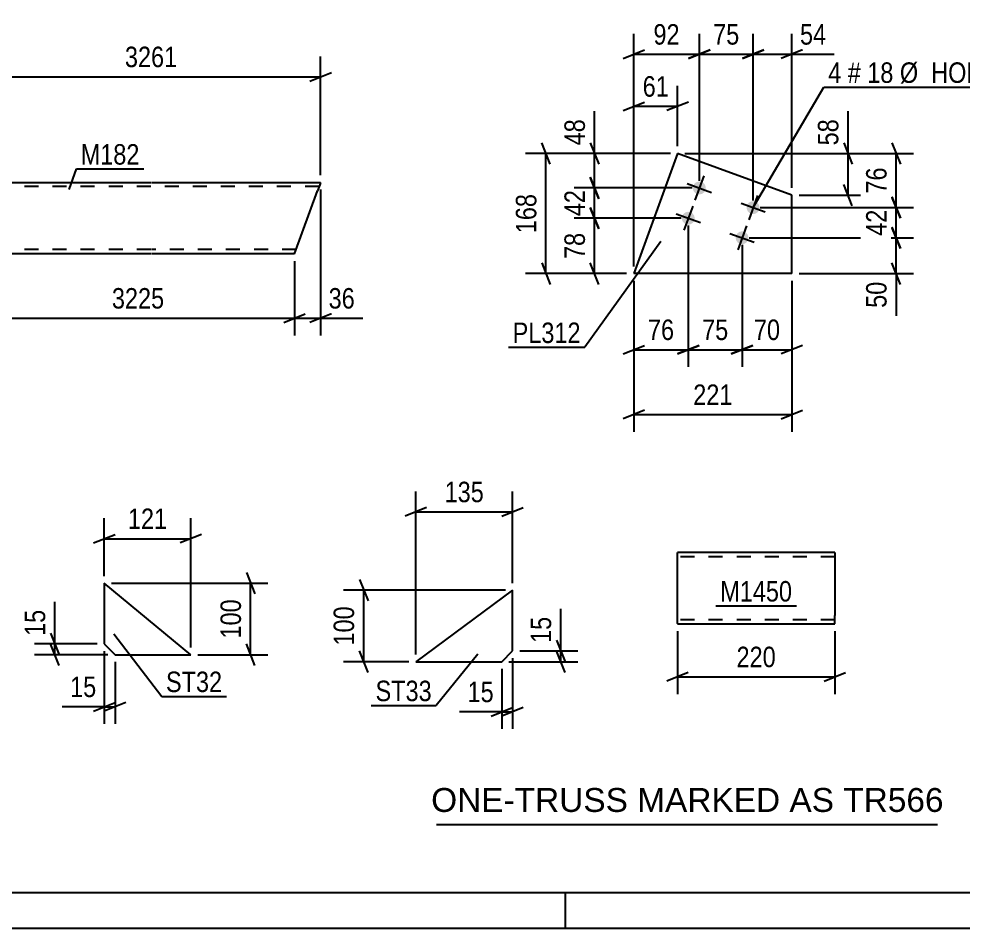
# Model space of a CAD drawing. Header units: millimetres. Extents: x 0 to 841, y 0 to 594.
# Drawn here: x 344.6 to 476.6, y 0 to 127.1 of the extents above; entities that cross this region are included whole.
import ezdxf

# ---------------------------------------------------------------- set-up
doc = ezdxf.new("R2010")
doc.units = ezdxf.units.MM
doc.linetypes.add('DXK_LINE_DOT2', pattern=[3.9198, 1.9599, -1.9599])
doc.styles.add('Arial', font='ARIAL.TTF', dxfattribs={"height": 0.2})
doc.styles.add('Arial Narrow', font='ARIALN.TTF', dxfattribs={"height": 0.2})

# ---------------------------------------------------------------- blocks, each defined once
blk = doc.blocks.new('Unknown-318887959-1135')
at = {"color": 5, "linetype": 'Continuous'}
for p, q in [((5, 5), (836, 5)), ((421, 0), (421, 5)), ((0, 0), (841, 0))]:
    blk.add_line(p, q, dxfattribs=at)
blk = doc.blocks.new('Part-318887959-7766 - 7762')
at = {"color": 2, "linetype": 'Continuous'}
for p, q in [((458.66, 52.53), (436.66, 52.53)), ((436.66, 42.62), (436.66, 52.53)), ((458.66, 52.53), (458.66, 43.73)), ((458.66, 42.53), (458.66, 43.73)), ((436.66, 42.62), (436.66, 42.53)), ((436.66, 42.53), (458.66, 42.53))]:
    blk.add_line(p, q, dxfattribs=at)
at = {"color": 7, "linetype": 'DXK_LINE_DOT2'}
for p, q in [((458.66, 51.93), (436.66, 51.93)), ((436.66, 43.13), (436.66, 43.18)), ((458.66, 43.13), (436.66, 43.13)), ((458.66, 43.18), (458.66, 43.5)), ((458.66, 43.13), (458.66, 43.18))]:
    blk.add_line(p, q, dxfattribs=at)
blk = doc.blocks.new('Part-318887959-2998 - 2982')
at = {"color": 2, "linetype": 'Continuous'}
for p, q in [((342.61, 103.09), (343.05, 104.29)), ((343.05, 104.29), (363.05, 104.29)), ((363.15, 104.29), (386.79, 104.29)), ((386.79, 104.29), (386.75, 104.2)), ((342.61, 103.09), (339.41, 94.29)), ((383.15, 94.29), (386.35, 103.09)), ((386.66, 103.94), (386.35, 103.09)), ((386.75, 104.2), (386.66, 103.94)), ((363.05, 94.29), (339.41, 94.29)), ((383.15, 94.29), (363.15, 94.29))]:
    blk.add_line(p, q, dxfattribs=at)
at = {"color": 7, "linetype": 'DXK_LINE_DOT2'}
for p, q in [((343.05, 104.29), (343.01, 104.2)), ((386.79, 104.29), (386.66, 103.94)), ((363.05, 103.69), (342.83, 103.69)), ((343.01, 104.2), (342.92, 103.94)), ((386.57, 103.69), (363.15, 103.69)), ((363.05, 94.89), (339.62, 94.89)), ((383.36, 94.89), (363.15, 94.89))]:
    blk.add_line(p, q, dxfattribs=at)
blk = doc.blocks.new('Part-318887959-2557 - 2541')
at = {"color": 2, "linetype": 'Continuous'}
for p, q in [((356.56, 48.24), (356.56, 39.74)), ((368.65, 38.24), (356.56, 48.24)), ((356.56, 39.74), (358.06, 38.24)), ((358.06, 38.24), (368.65, 38.24))]:
    blk.add_line(p, q, dxfattribs=at)
blk = doc.blocks.new('Part-318887959-2485 - 2469')
at = {"color": 2, "linetype": 'Continuous'}
for p, q in [((413.61, 47.26), (400.11, 37.26)), ((413.61, 38.76), (413.61, 47.26)), ((412.11, 37.26), (413.61, 38.76)), ((400.11, 37.26), (412.11, 37.26))]:
    blk.add_line(p, q, dxfattribs=at)
blk = doc.blocks.new('Part-318887959-8137 - 8098')
at = {"color": 2, "linetype": 'Continuous'}
for p, q in [((436.69, 108.33), (430.56, 91.52)), ((452.66, 102.51), (436.69, 108.33)), ((452.66, 91.52), (452.66, 102.51)), ((452.66, 91.52), (430.56, 91.52))]:
    blk.add_line(p, q, dxfattribs=at)
blk = doc.blocks.new('Bolt-318887959-8132 - 8098')
at = {"linetype": 'Continuous'}
for points in [[(440.57, 103.19, -1), (438.87, 103.81, -1)], [(448.08, 100.45, -1), (446.39, 101.07, -1)], [(439.02, 98.97, -1), (437.33, 99.58, -1)], [(446.54, 96.23, -1), (444.85, 96.84, -1)]]:
    blk.add_hatch(color=1, dxfattribs=at).paths.add_polyline_path(points)
at = {"color": 1, "linetype": 'Continuous'}
for p, q in [((440.34, 105.19), (439.1, 101.81)), ((438.03, 104.12), (441.41, 102.89)), ((447.85, 102.45), (446.62, 99.07)), ((438.8, 100.97), (437.56, 97.58)), ((445.55, 101.38), (448.93, 100.15)), ((436.49, 99.89), (439.87, 98.66)), ((446.31, 98.23), (445.08, 94.84)), ((444, 97.15), (447.39, 95.92))]:
    blk.add_line(p, q, dxfattribs=at)
blk = doc.blocks.new('StraightDimension-318887959-7768 - 7762')
at = {"color": 7, "linetype": 'Continuous'}
for p, q in [((436.66, 41.53), (436.66, 32.74)), ((458.66, 41.53), (458.66, 32.74)), ((438.16, 35.74), (435.16, 34.54)), ((457.16, 34.54), (460.16, 35.74)), ((436.66, 35.14), (458.66, 35.14))]:
    blk.add_line(p, q, dxfattribs=at)
at = {"color": 0}
blk.add_wipeout([(451.01, 35.89), (451.01, 40.09), (444.32, 40.09), (444.32, 35.89)], dxfattribs=at)
at = {"color": 3, "style": 'Arial Narrow'}
blk.add_text('220', height=2.863, dxfattribs=at).set_placement((444.92, 36.49))
blk = doc.blocks.new('StraightDimension-318887959-3001 - 2982')
at = {"color": 7, "linetype": 'Continuous'}
for p, q in [((386.79, 103.29), (386.79, 82.89)), ((383.15, 93.29), (383.15, 82.89)), ((381.65, 84.69), (384.65, 85.89)), ((388.29, 85.89), (385.29, 84.69)), ((383.15, 85.29), (386.79, 85.29)), ((386.79, 85.29), (392.69, 85.29)), ((386.79, 85.29), (392.69, 85.29))]:
    blk.add_line(p, q, dxfattribs=at)
at = {"color": 0}
blk.add_wipeout([(392.17, 86.04), (392.17, 90.24), (387.31, 90.24), (387.31, 86.04)], dxfattribs=at)
at = {"color": 3, "style": 'Arial Narrow'}
blk.add_text('36', height=2.863, dxfattribs=at).set_placement((387.91, 86.64))
blk = doc.blocks.new('StraightDimension-318887959-3013 - 2982')
at = {"color": 7, "linetype": 'Continuous'}
for p, q in [((339.41, 93.29), (339.41, 82.89)), ((383.15, 93.29), (383.15, 82.89)), ((340.91, 85.89), (337.91, 84.69)), ((381.65, 84.69), (384.65, 85.89)), ((339.41, 85.29), (383.15, 85.29))]:
    blk.add_line(p, q, dxfattribs=at)
at = {"color": 0}
blk.add_wipeout([(365.53, 86.04), (365.53, 90.24), (357.02, 90.24), (357.02, 86.04)], dxfattribs=at)
at = {"color": 3, "style": 'Arial Narrow'}
blk.add_text('3225', height=2.863, dxfattribs=at).set_placement((357.62, 86.64))
blk = doc.blocks.new('StraightDimension-318887959-3039 - 2982')
at = {"color": 7, "linetype": 'Continuous'}
for p, q in [((339.41, 95.29), (339.41, 121.9)), ((386.79, 105.29), (386.79, 121.9)), ((340.91, 119.65), (337.91, 118.45)), ((339.41, 119.05), (386.79, 119.05)), ((385.29, 118.45), (388.29, 119.65))]:
    blk.add_line(p, q, dxfattribs=at)
at = {"color": 0}
blk.add_wipeout([(367.35, 119.8), (367.35, 124), (358.84, 124), (358.84, 119.8)], dxfattribs=at)
at = {"color": 3, "style": 'Arial Narrow'}
blk.add_text('3261', height=2.863, dxfattribs=at).set_placement((359.44, 120.4))
blk = doc.blocks.new('StraightDimension-318887959-2592 - 2541')
at = {"color": 7, "linetype": 'Continuous'}
for p, q in [((376.41, 49.74), (377.61, 46.74)), ((357.56, 48.24), (379.41, 48.24)), ((377.01, 38.24), (377.01, 48.24)), ((377.61, 36.74), (376.41, 39.74)), ((369.65, 38.24), (379.41, 38.24))]:
    blk.add_line(p, q, dxfattribs=at)
at = {"color": 0}
blk.add_wipeout([(376.26, 46.58), (372.06, 46.58), (372.06, 39.9), (376.26, 39.9)], dxfattribs=at)
at = {"color": 3, "style": 'Arial Narrow'}
blk.add_text('100', height=2.863, rotation=90.0002, dxfattribs=at).set_placement((375.66, 40.5))
blk = doc.blocks.new('StraightDimension-318887959-2559 - 2541')
at = {"color": 7, "linetype": 'Continuous'}
for p, q in [((356.56, 38.74), (356.56, 28.56)), ((358.06, 37.24), (358.06, 28.56)), ((356.56, 30.96), (350.66, 30.96)), ((356.56, 30.96), (350.66, 30.96)), ((355.06, 30.36), (358.06, 31.56)), ((359.56, 31.56), (356.56, 30.36)), ((356.56, 30.96), (358.06, 30.96))]:
    blk.add_line(p, q, dxfattribs=at)
at = {"color": 0}
blk.add_wipeout([(356.04, 31.71), (356.04, 35.91), (351.18, 35.91), (351.18, 31.71)], dxfattribs=at)
at = {"color": 3, "style": 'Arial Narrow'}
blk.add_text('15', height=2.863, dxfattribs=at).set_placement((351.78, 32.31))
blk = doc.blocks.new('StraightDimension-318887959-2571 - 2541')
at = {"color": 7, "linetype": 'Continuous'}
for p, q in [((356.56, 49.24), (356.56, 57.31)), ((368.65, 39.24), (368.65, 57.31)), ((355.06, 53.86), (358.06, 55.06)), ((356.56, 54.46), (368.65, 54.46)), ((370.15, 55.06), (367.15, 53.86))]:
    blk.add_line(p, q, dxfattribs=at)
at = {"color": 0}
blk.add_wipeout([(365.95, 55.21), (365.95, 59.41), (359.26, 59.41), (359.26, 55.21)], dxfattribs=at)
at = {"color": 3, "style": 'Arial Narrow'}
blk.add_text('121', height=2.863, dxfattribs=at).set_placement((359.86, 55.81))
blk = doc.blocks.new('StraightDimension-318887959-2581 - 2541')
at = {"color": 7, "linetype": 'Continuous'}
for p, q in [((349.65, 39.74), (349.65, 45.65)), ((349.65, 39.74), (349.65, 45.65)), ((349.05, 41.24), (350.25, 38.24)), ((355.56, 39.74), (346.8, 39.74)), ((350.25, 36.74), (349.05, 39.74)), ((349.65, 38.24), (349.65, 39.74)), ((357.06, 38.24), (346.8, 38.24))]:
    blk.add_line(p, q, dxfattribs=at)
at = {"color": 0}
blk.add_wipeout([(348.9, 45.12), (344.7, 45.12), (344.7, 40.26), (348.9, 40.26)], dxfattribs=at)
at = {"color": 3, "style": 'Arial Narrow'}
blk.add_text('15', height=2.863, rotation=90.0002, dxfattribs=at).set_placement((348.3, 40.86))
blk = doc.blocks.new('StraightDimension-318887959-2511 - 2469')
at = {"color": 7, "linetype": 'Continuous'}
for p, q in [((400.11, 38.26), (400.11, 61.06)), ((413.61, 48.26), (413.61, 61.06)), ((401.61, 58.81), (398.61, 57.61)), ((400.11, 58.21), (413.61, 58.21)), ((412.11, 57.61), (415.11, 58.81))]:
    blk.add_line(p, q, dxfattribs=at)
at = {"color": 0}
blk.add_wipeout([(410.2, 58.96), (410.2, 63.16), (403.52, 63.16), (403.52, 58.96)], dxfattribs=at)
at = {"color": 3, "style": 'Arial Narrow'}
blk.add_text('135', height=2.863, dxfattribs=at).set_placement((404.12, 59.56))
blk = doc.blocks.new('StraightDimension-318887959-2487 - 2469')
at = {"color": 7, "linetype": 'Continuous'}
for p, q in [((420.36, 38.76), (420.36, 44.66)), ((420.36, 38.76), (420.36, 44.66)), ((419.76, 40.26), (420.96, 37.26)), ((414.61, 38.76), (422.76, 38.76)), ((420.96, 35.76), (419.76, 38.76)), ((420.36, 37.26), (420.36, 38.76)), ((413.11, 37.26), (422.76, 37.26))]:
    blk.add_line(p, q, dxfattribs=at)
at = {"color": 0}
blk.add_wipeout([(419.61, 44.14), (415.41, 44.14), (415.41, 39.28), (419.61, 39.28)], dxfattribs=at)
at = {"color": 3, "style": 'Arial Narrow'}
blk.add_text('15', height=2.863, rotation=90.0002, dxfattribs=at).set_placement((419.01, 39.88))
blk = doc.blocks.new('StraightDimension-318887959-2523 - 2469')
at = {"color": 7, "linetype": 'Continuous'}
for p, q in [((413.61, 37.76), (413.61, 27.85)), ((412.11, 36.26), (412.11, 27.85)), ((410.61, 29.65), (413.61, 30.85)), ((415.11, 30.85), (412.11, 29.65)), ((412.11, 30.25), (406.2, 30.25)), ((412.11, 30.25), (406.2, 30.25)), ((412.11, 30.25), (413.61, 30.25))]:
    blk.add_line(p, q, dxfattribs=at)
at = {"color": 0}
blk.add_wipeout([(411.58, 31), (411.58, 35.2), (406.73, 35.2), (406.73, 31)], dxfattribs=at)
at = {"color": 3, "style": 'Arial Narrow'}
blk.add_text('15', height=2.863, dxfattribs=at).set_placement((407.33, 31.6))
blk = doc.blocks.new('StraightDimension-318887959-2499 - 2469')
at = {"color": 7, "linetype": 'Continuous'}
for p, q in [((392.22, 48.76), (393.42, 45.76)), ((412.61, 47.26), (389.97, 47.26)), ((392.82, 37.26), (392.82, 47.26)), ((393.42, 35.76), (392.22, 38.76)), ((399.11, 37.26), (389.97, 37.26))]:
    blk.add_line(p, q, dxfattribs=at)
at = {"color": 0}
blk.add_wipeout([(392.07, 45.6), (387.87, 45.6), (387.87, 38.92), (392.07, 38.92)], dxfattribs=at)
at = {"color": 3, "style": 'Arial Narrow'}
blk.add_text('100', height=2.863, rotation=90.0002, dxfattribs=at).set_placement((391.47, 39.52))
blk = doc.blocks.new('StraightDimension-318887959-8153 - 8098')
at = {"color": 7, "linetype": 'Continuous'}
for p, q in [((445.69, 95.53), (445.69, 78.49)), ((452.66, 90.52), (452.66, 78.49)), ((444.19, 80.29), (447.19, 81.49)), ((445.69, 80.89), (452.66, 80.89)), ((454.16, 81.49), (451.16, 80.29))]:
    blk.add_line(p, q, dxfattribs=at)
at = {"color": 0}
blk.add_wipeout([(451.61, 81.64), (451.61, 85.84), (446.75, 85.84), (446.75, 81.64)], dxfattribs=at)
at = {"color": 3, "style": 'Arial Narrow'}
blk.add_text('70', height=2.863, dxfattribs=at).set_placement((447.35, 82.24))
blk = doc.blocks.new('StraightDimension-318887959-8145 - 8098')
at = {"color": 7, "linetype": 'Continuous'}
for p, q in [((438.18, 98.27), (438.18, 78.49)), ((445.69, 95.53), (445.69, 78.49)), ((436.68, 80.29), (439.68, 81.49)), ((438.18, 80.89), (445.69, 80.89)), ((447.19, 81.49), (444.19, 80.29))]:
    blk.add_line(p, q, dxfattribs=at)
at = {"color": 0}
blk.add_wipeout([(444.36, 81.64), (444.36, 85.84), (439.51, 85.84), (439.51, 81.64)], dxfattribs=at)
at = {"color": 3, "style": 'Arial Narrow'}
blk.add_text('75', height=2.863, dxfattribs=at).set_placement((440.11, 82.24))
blk = doc.blocks.new('StraightDimension-318887959-8196 - 8098')
at = {"color": 7, "linetype": 'Continuous'}
for p, q in [((466.64, 98.03), (467.84, 95.03)), ((446.69, 96.53), (469.64, 96.53)), ((467.24, 91.52), (467.24, 96.53)), ((467.84, 90.02), (466.64, 93.02)), ((453.66, 91.52), (469.64, 91.52)), ((467.24, 91.52), (467.24, 85.61)), ((467.24, 91.52), (467.24, 85.61))]:
    blk.add_line(p, q, dxfattribs=at)
at = {"color": 0}
blk.add_wipeout([(466.49, 90.99), (462.29, 90.99), (462.29, 86.14), (466.49, 86.14)], dxfattribs=at)
at = {"color": 3, "style": 'Arial Narrow'}
blk.add_text('50', height=2.863, rotation=90.0002, dxfattribs=at).set_placement((465.89, 86.74))
blk = doc.blocks.new('StraightDimension-318887959-8160 - 8098')
at = {"color": 7, "linetype": 'Continuous'}
for p, q in [((418.89, 106.83), (417.69, 109.83)), ((435.69, 108.33), (415.44, 108.33)), ((418.29, 91.52), (418.29, 108.33)), ((417.69, 93.02), (418.89, 90.02)), ((429.56, 91.52), (415.44, 91.52))]:
    blk.add_line(p, q, dxfattribs=at)
at = {"color": 0}
blk.add_wipeout([(417.54, 103.27), (413.34, 103.27), (413.34, 96.58), (417.54, 96.58)], dxfattribs=at)
at = {"color": 3, "style": 'Arial Narrow'}
blk.add_text('168', height=2.863, rotation=90.0002, dxfattribs=at).set_placement((416.94, 97.18))
blk = doc.blocks.new('StraightDimension-318887959-8242 - 8098')
at = {"color": 7, "linetype": 'Continuous'}
for p, q in [((424.48, 105), (425.68, 102)), ((438.72, 103.5), (422.23, 103.5)), ((425.08, 99.27), (425.08, 103.5)), ((425.68, 97.77), (424.48, 100.77)), ((437.18, 99.27), (422.23, 99.27))]:
    blk.add_line(p, q, dxfattribs=at)
at = {"color": 0}
blk.add_wipeout([(424.33, 103.82), (420.13, 103.82), (420.13, 98.96), (424.33, 98.96)], dxfattribs=at)
at = {"color": 3, "style": 'Arial Narrow'}
blk.add_text('42', height=2.863, rotation=90.0002, dxfattribs=at).set_placement((423.73, 99.56))
blk = doc.blocks.new('StraightDimension-318887959-8139 - 8098')
at = {"color": 7, "linetype": 'Continuous'}
for p, q in [((438.18, 98.27), (438.18, 78.49)), ((430.56, 90.52), (430.56, 78.49)), ((429.06, 80.29), (432.06, 81.49)), ((430.56, 80.89), (438.18, 80.89)), ((439.68, 81.49), (436.68, 80.29))]:
    blk.add_line(p, q, dxfattribs=at)
at = {"color": 0}
blk.add_wipeout([(436.8, 81.64), (436.8, 85.84), (431.94, 85.84), (431.94, 81.64)], dxfattribs=at)
at = {"color": 3, "style": 'Arial Narrow'}
blk.add_text('76', height=2.863, dxfattribs=at).set_placement((432.54, 82.24))
blk = doc.blocks.new('StraightDimension-318887959-8167 - 8098')
at = {"color": 7, "linetype": 'Continuous'}
for p, q in [((460.5, 108.33), (460.5, 114.24)), ((460.5, 108.33), (460.5, 114.24)), ((459.9, 109.83), (461.1, 106.83)), ((437.69, 108.33), (462.9, 108.33)), ((460.5, 102.51), (460.5, 108.33)), ((461.1, 101.01), (459.9, 104.01)), ((453.66, 102.51), (462.9, 102.51))]:
    blk.add_line(p, q, dxfattribs=at)
at = {"color": 0}
blk.add_wipeout([(459.75, 113.71), (455.55, 113.71), (455.55, 108.86), (459.75, 108.86)], dxfattribs=at)
at = {"color": 3, "style": 'Arial Narrow'}
blk.add_text('58', height=2.863, rotation=90.0002, dxfattribs=at).set_placement((459.15, 109.46))
blk = doc.blocks.new('StraightDimension-318887959-8176 - 8098')
at = {"color": 7, "linetype": 'Continuous'}
for p, q in [((430.56, 90.52), (430.56, 69.41)), ((452.66, 90.52), (452.66, 69.41)), ((432.06, 72.41), (429.06, 71.21)), ((430.56, 71.81), (452.66, 71.81)), ((451.16, 71.21), (454.16, 72.41))]:
    blk.add_line(p, q, dxfattribs=at)
at = {"color": 0}
blk.add_wipeout([(444.95, 72.56), (444.95, 76.76), (438.27, 76.76), (438.27, 72.56)], dxfattribs=at)
at = {"color": 3, "style": 'Arial Narrow'}
blk.add_text('221', height=2.863, dxfattribs=at).set_placement((438.87, 73.16))
blk = doc.blocks.new('StraightDimension-318887959-8181 - 8098')
at = {"color": 7, "linetype": 'Continuous'}
for p, q in [((430.56, 92.52), (430.56, 117.77)), ((436.69, 109.33), (436.69, 117.77)), ((429.06, 114.32), (432.06, 115.52)), ((430.56, 114.92), (436.69, 114.92)), ((438.19, 115.52), (435.19, 114.32))]:
    blk.add_line(p, q, dxfattribs=at)
at = {"color": 0}
blk.add_wipeout([(436.05, 115.67), (436.05, 119.87), (431.2, 119.87), (431.2, 115.67)], dxfattribs=at)
at = {"color": 3, "style": 'Arial Narrow'}
blk.add_text('61', height=2.863, dxfattribs=at).set_placement((431.8, 116.27))
blk = doc.blocks.new('StraightDimension-318887959-8188 - 8098')
at = {"color": 7, "linetype": 'Continuous'}
for p, q in [((466.64, 102.26), (467.84, 99.26)), ((448.24, 100.76), (469.64, 100.76)), ((467.24, 96.53), (467.24, 100.76)), ((467.84, 95.03), (466.64, 98.03)), ((446.69, 96.53), (469.64, 96.53))]:
    blk.add_line(p, q, dxfattribs=at)
at = {"color": 0}
blk.add_wipeout([(466.49, 101.08), (462.29, 101.08), (462.29, 96.22), (466.49, 96.22)], dxfattribs=at)
at = {"color": 3, "style": 'Arial Narrow'}
blk.add_text('42', height=2.863, rotation=90.0002, dxfattribs=at).set_placement((465.89, 96.82))
blk = doc.blocks.new('StraightDimension-318887959-8202 - 8098')
at = {"color": 7, "linetype": 'Continuous'}
for p, q in [((466.64, 109.83), (467.84, 106.83)), ((437.69, 108.33), (469.64, 108.33)), ((467.24, 100.76), (467.24, 108.33)), ((467.84, 99.26), (466.64, 102.26)), ((448.24, 100.76), (469.64, 100.76))]:
    blk.add_line(p, q, dxfattribs=at)
at = {"color": 0}
blk.add_wipeout([(466.49, 106.97), (462.29, 106.97), (462.29, 102.12), (466.49, 102.12)], dxfattribs=at)
at = {"color": 3, "style": 'Arial Narrow'}
blk.add_text('76', height=2.863, rotation=90.0002, dxfattribs=at).set_placement((465.89, 102.72))
blk = doc.blocks.new('StraightDimension-318887959-8211 - 8098')
at = {"color": 7, "linetype": 'Continuous'}
for p, q in [((447.24, 101.76), (447.24, 125.05)), ((452.66, 103.51), (452.66, 125.05)), ((445.74, 121.6), (448.74, 122.8)), ((454.16, 122.8), (451.16, 121.6)), ((447.24, 122.2), (452.66, 122.2)), ((452.66, 122.2), (458.57, 122.2)), ((452.66, 122.2), (458.57, 122.2))]:
    blk.add_line(p, q, dxfattribs=at)
at = {"color": 0}
blk.add_wipeout([(458.04, 122.95), (458.04, 127.15), (453.19, 127.15), (453.19, 122.95)], dxfattribs=at)
at = {"color": 3, "style": 'Arial Narrow'}
blk.add_text('54', height=2.863, dxfattribs=at).set_placement((453.79, 123.55))
blk = doc.blocks.new('StraightDimension-318887959-8219 - 8098')
at = {"color": 7, "linetype": 'Continuous'}
for p, q in [((439.72, 104.5), (439.72, 125.05)), ((447.24, 101.76), (447.24, 125.05)), ((438.22, 121.6), (441.22, 122.8)), ((448.74, 122.8), (445.74, 121.6)), ((439.72, 122.2), (447.24, 122.2))]:
    blk.add_line(p, q, dxfattribs=at)
at = {"color": 0}
blk.add_wipeout([(445.91, 122.95), (445.91, 127.15), (441.05, 127.15), (441.05, 122.95)], dxfattribs=at)
at = {"color": 3, "style": 'Arial Narrow'}
blk.add_text('75', height=2.863, dxfattribs=at).set_placement((441.65, 123.55))
blk = doc.blocks.new('StraightDimension-318887959-8227 - 8098')
at = {"color": 7, "linetype": 'Continuous'}
for p, q in [((430.56, 92.52), (430.56, 125.05)), ((439.72, 104.5), (439.72, 125.05)), ((429.06, 121.6), (432.06, 122.8)), ((441.22, 122.8), (438.22, 121.6)), ((430.56, 122.2), (439.72, 122.2))]:
    blk.add_line(p, q, dxfattribs=at)
at = {"color": 0}
blk.add_wipeout([(437.57, 122.95), (437.57, 127.15), (432.71, 127.15), (432.71, 122.95)], dxfattribs=at)
at = {"color": 3, "style": 'Arial Narrow'}
blk.add_text('92', height=2.863, dxfattribs=at).set_placement((433.31, 123.55))
blk = doc.blocks.new('StraightDimension-318887959-8234 - 8098')
at = {"color": 7, "linetype": 'Continuous'}
for p, q in [((425.08, 108.33), (425.08, 114.24)), ((425.08, 108.33), (425.08, 114.24)), ((424.48, 109.83), (425.68, 106.83)), ((435.69, 108.33), (422.23, 108.33)), ((425.08, 103.5), (425.08, 108.33)), ((425.68, 102), (424.48, 105)), ((438.72, 103.5), (422.23, 103.5))]:
    blk.add_line(p, q, dxfattribs=at)
at = {"color": 0}
blk.add_wipeout([(424.33, 113.71), (420.13, 113.71), (420.13, 108.86), (424.33, 108.86)], dxfattribs=at)
at = {"color": 3, "style": 'Arial Narrow'}
blk.add_text('48', height=2.863, rotation=90.0002, dxfattribs=at).set_placement((423.73, 109.46))
blk = doc.blocks.new('StraightDimension-318887959-8250 - 8098')
at = {"color": 7, "linetype": 'Continuous'}
for p, q in [((424.48, 100.77), (425.68, 97.77)), ((437.18, 99.27), (422.23, 99.27)), ((425.08, 91.52), (425.08, 99.27)), ((425.68, 90.02), (424.48, 93.02)), ((429.56, 91.52), (422.23, 91.52))]:
    blk.add_line(p, q, dxfattribs=at)
at = {"color": 0}
blk.add_wipeout([(424.33, 97.82), (420.13, 97.82), (420.13, 92.97), (424.33, 92.97)], dxfattribs=at)
at = {"color": 3, "style": 'Arial Narrow'}
blk.add_text('78', height=2.863, rotation=90.0002, dxfattribs=at).set_placement((423.73, 93.57))
blk = doc.blocks.new('Mark-318887959-7764 - 7762')
at = {"color": 0}
blk.add_wipeout([(452.69, 45.67), (452.69, 48.67), (442.64, 48.67), (442.64, 45.67)], dxfattribs=at)
blk.add_wipeout([(452.69, 45.67), (452.69, 48.67), (442.64, 48.67), (442.64, 45.67)], dxfattribs=at)
at = {"color": 30, "linetype": 'Continuous'}
blk.add_line((442.04, 45.07), (453.29, 45.07), dxfattribs=at)
at = {"color": 3, "style": 'Arial Narrow'}
blk.add_text('M1450', height=2.863, dxfattribs=at).set_placement((442.64, 45.67))
blk = doc.blocks.new('Unknown-318887959-22450')
at = {"color": 7, "linetype": 'Continuous'}
blk.add_line((403, 14.5), (473, 14.5), dxfattribs=at)
at = {"color": 7, "style": 'Arial'}
blk.add_text('ONE-TRUSS MARKED AS TR566', height=3.3428, dxfattribs=at).set_placement((402.24, 16.25))
blk = doc.blocks.new('Mark-318887959-2994 - 2982')
at = {"color": 0}
blk.add_wipeout([(361.48, 106.77), (361.48, 109.77), (353.26, 109.77), (353.26, 106.77)], dxfattribs=at)
blk.add_wipeout([(361.48, 106.77), (361.48, 109.77), (353.26, 109.77), (353.26, 106.77)], dxfattribs=at)
at = {"color": 30, "linetype": 'Continuous'}
for p, q in [((351.67, 103.29), (352.66, 106.17)), ((352.66, 106.17), (362.08, 106.17))]:
    blk.add_line(p, q, dxfattribs=at)
at = {"color": 3, "style": 'Arial Narrow'}
blk.add_text('M182', height=2.863, dxfattribs=at).set_placement((353.26, 106.77))
blk = doc.blocks.new('Mark-318887959-2553 - 2541')
at = {"color": 0}
blk.add_wipeout([(373.03, 33.01), (373.03, 36.01), (365.18, 36.01), (365.18, 33.01)], dxfattribs=at)
blk.add_wipeout([(373.03, 33.01), (373.03, 36.01), (365.18, 36.01), (365.18, 33.01)], dxfattribs=at)
at = {"color": 30, "linetype": 'Continuous'}
for p, q in [((357.87, 41.17), (364.58, 32.41)), ((364.58, 32.41), (373.63, 32.41))]:
    blk.add_line(p, q, dxfattribs=at)
at = {"color": 3, "style": 'Arial Narrow'}
blk.add_text('ST32', height=2.863, dxfattribs=at).set_placement((365.18, 33.01))
blk = doc.blocks.new('Mark-318887959-2481 - 2469')
at = {"color": 0}
blk.add_wipeout([(402.32, 31.74), (402.32, 34.74), (394.47, 34.74), (394.47, 31.74)], dxfattribs=at)
blk.add_wipeout([(402.32, 31.74), (402.32, 34.74), (394.47, 34.74), (394.47, 31.74)], dxfattribs=at)
at = {"color": 30, "linetype": 'Continuous'}
for p in [(408.74, 38.33), (393.87, 31.14)]:
    blk.add_line(p, (402.92, 31.14), dxfattribs=at)
at = {"color": 3, "style": 'Arial Narrow'}
blk.add_text('ST33', height=2.863, dxfattribs=at).set_placement((394.47, 31.74))
blk = doc.blocks.new('Mark-318887959-8128 - 8098')
at = {"color": 0}
for points in [[(459.57, 118.2), (459.57, 121.2), (457.74, 121.2), (457.74, 118.2)], [(462.29, 118.2), (462.29, 121.2), (460.47, 121.2), (460.47, 118.2)], [(466.85, 118.2), (466.85, 121.2), (463.19, 121.2), (463.19, 118.2)], [(483.28, 118.2), (483.28, 121.2), (467.75, 121.2), (467.75, 118.2)]]:
    blk.add_wipeout(points, dxfattribs=at)
for points in [[(459.57, 118.2), (459.57, 121.2), (457.74, 121.2), (457.74, 118.2)], [(462.29, 118.2), (462.29, 121.2), (460.47, 121.2), (460.47, 118.2)], [(466.85, 118.2), (466.85, 121.2), (463.19, 121.2), (463.19, 118.2)], [(483.28, 118.2), (483.28, 121.2), (467.75, 121.2), (467.75, 118.2)]]:
    blk.add_wipeout(points, dxfattribs=at)
at = {"color": 7, "linetype": 'Continuous'}
for p, q in [((447.24, 100.76), (457.14, 117.6)), ((457.14, 117.6), (483.88, 117.6))]:
    blk.add_line(p, q, dxfattribs=at)
at = {"color": 3, "style": 'Arial Narrow'}
for s, height, p in [('4', 2.86, (457.74, 118.2)), ('#', 2.86, (460.47, 118.2)), ('18', 2.863, (463.19, 118.2)), ('Ø  HOLES', 2.863, (467.75, 118.2))]:
    blk.add_text(s, height=height, dxfattribs=at).set_placement(p)
blk = doc.blocks.new('Mark-318887959-8133 - 8098')
at = {"color": 0}
blk.add_wipeout([(423.13, 81.82), (423.13, 84.82), (413.63, 84.82), (413.63, 81.82)], dxfattribs=at)
blk.add_wipeout([(423.13, 81.82), (423.13, 84.82), (413.63, 84.82), (413.63, 81.82)], dxfattribs=at)
at = {"color": 30, "linetype": 'Continuous'}
for p in [(434.34, 96.03), (413.03, 81.22)]:
    blk.add_line(p, (423.73, 81.22), dxfattribs=at)
at = {"color": 3, "style": 'Arial Narrow'}
blk.add_text('PL312', height=2.863, dxfattribs=at).set_placement((413.63, 81.82))

msp = doc.modelspace()

# ---------------------------------------------------------------- block references
for name in ['Unknown-318887959-1135', 'Part-318887959-8137 - 8098', 'Part-318887959-2998 - 2982', 'Bolt-318887959-8132 - 8098', 'Part-318887959-7766 - 7762', 'Part-318887959-2557 - 2541', 'Part-318887959-2485 - 2469', 'Unknown-318887959-22450']:
    msp.add_blockref(name, (0, 0))

# ---------------------------------------------------------------- next in the draw order: block references
for name in ['StraightDimension-318887959-8160 - 8098', 'StraightDimension-318887959-3001 - 2982', 'StraightDimension-318887959-8153 - 8098', 'StraightDimension-318887959-2511 - 2469', 'StraightDimension-318887959-2592 - 2541', 'Mark-318887959-7764 - 7762', 'StraightDimension-318887959-7768 - 7762']:
    msp.add_blockref(name, (0, 0))

# ---------------------------------------------------------------- next in the draw order: block references
for name in ['StraightDimension-318887959-3039 - 2982', 'StraightDimension-318887959-8145 - 8098', 'StraightDimension-318887959-3013 - 2982', 'StraightDimension-318887959-2487 - 2469', 'StraightDimension-318887959-2559 - 2541']:
    msp.add_blockref(name, (0, 0))

# ---------------------------------------------------------------- next in the draw order: block references
for name in ['Mark-318887959-2994 - 2982', 'StraightDimension-318887959-8242 - 8098', 'StraightDimension-318887959-8196 - 8098', 'StraightDimension-318887959-2571 - 2541', 'StraightDimension-318887959-2523 - 2469']:
    msp.add_blockref(name, (0, 0))

# ---------------------------------------------------------------- next in the draw order: block references
for name in ['StraightDimension-318887959-8167 - 8098', 'StraightDimension-318887959-8139 - 8098', 'StraightDimension-318887959-2499 - 2469', 'StraightDimension-318887959-2581 - 2541', 'Mark-318887959-2553 - 2541']:
    msp.add_blockref(name, (0, 0))

# ---------------------------------------------------------------- next in the draw order: block references
for name in ['StraightDimension-318887959-8181 - 8098', 'StraightDimension-318887959-8188 - 8098', 'StraightDimension-318887959-8176 - 8098', 'Mark-318887959-2481 - 2469']:
    msp.add_blockref(name, (0, 0))

# ---------------------------------------------------------------- next in the draw order: block references
msp.add_blockref('StraightDimension-318887959-8202 - 8098', (0, 0))

# ---------------------------------------------------------------- next in the draw order: block references
msp.add_blockref('StraightDimension-318887959-8211 - 8098', (0, 0))

# ---------------------------------------------------------------- next in the draw order: block references
msp.add_blockref('StraightDimension-318887959-8219 - 8098', (0, 0))

# ---------------------------------------------------------------- next in the draw order: block references
for name in ['StraightDimension-318887959-8227 - 8098', 'Mark-318887959-8128 - 8098']:
    msp.add_blockref(name, (0, 0))

# ---------------------------------------------------------------- next in the draw order: block references
for name in ['StraightDimension-318887959-8234 - 8098', 'StraightDimension-318887959-8250 - 8098']:
    msp.add_blockref(name, (0, 0))

# ---------------------------------------------------------------- next in the draw order: block references
msp.add_blockref('Mark-318887959-8133 - 8098', (0, 0))

doc.saveas('drawing.dxf')
